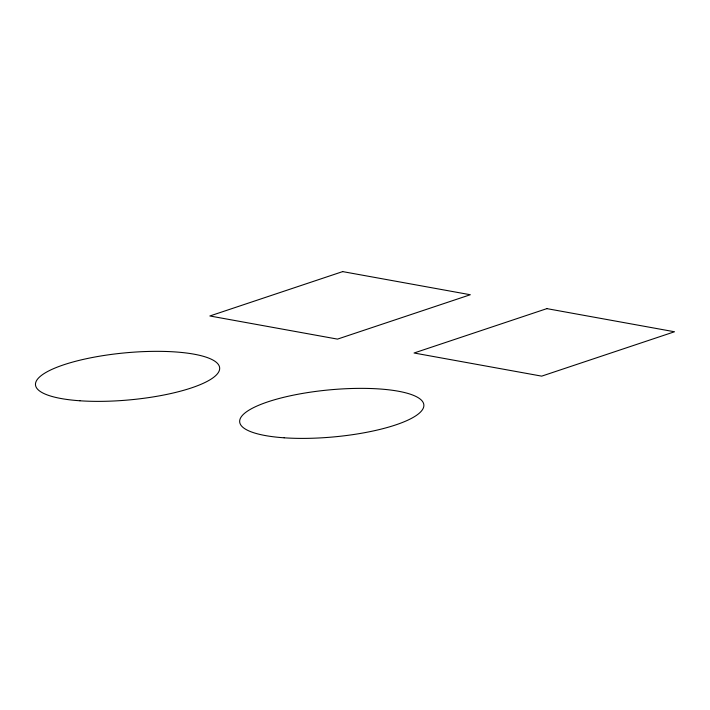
<?xml version="1.0" encoding="UTF-8"?>
<svg xmlns="http://www.w3.org/2000/svg" width="710" height="710" viewBox="0 0 710 710"><rect width="100%" height="100%" fill="white"/><g stroke="black" fill="none" stroke-linecap="round" stroke-linejoin="round"><path stroke-width="1.06" d="M342.681 271.602L209.867 315.977L337.49 339.114L470.304 294.739L342.681 271.602M546.878 308.628L414.063 353.003L541.686 376.14L674.5 331.765L546.878 308.628M79.946 400.777A92.469 23.616 -5.3 0 0 219.656 368.845A92.469 23.616 -5.3 0 0 83.132 359.438A92.469 23.616 -5.3 0 0 79.946 400.777M284.142 437.804A92.469 23.616 -5.3 0 0 423.852 405.871A92.469 23.616 -5.3 0 0 287.328 396.464A92.469 23.616 -5.3 0 0 284.142 437.804"/></g></svg>
